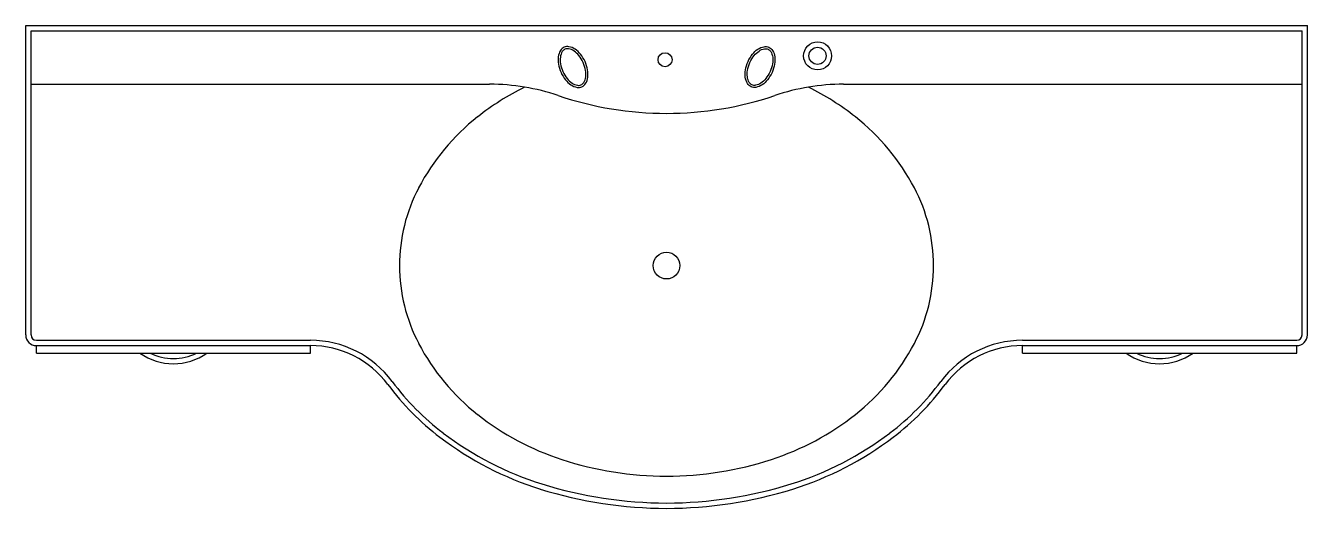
# Model space of a CAD drawing. Extents: x 3.88 to 5.08, y 5.52 to 5.97.
import ezdxf

# ---------------------------------------------------------------- set-up
doc = ezdxf.new("R2010")
doc.units = 0
doc.header["$MEASUREMENT"] = 0
doc.layers.add('MOBILIAS', color=7, linetype='CONTINUOUS')

msp = doc.modelspace()

# ---------------------------------------------------------------- linework, layer by layer
at = {"layer": 'MOBILIAS'}
for p, q in [((3.8763, 5.6783), (3.8763, 5.9683)), ((3.8763, 5.9683), (5.0763, 5.9683)), ((5.0763, 5.6783), (5.0763, 5.9683)), ((3.8813, 5.9633), (5.0713, 5.9633)), ((3.8813, 5.6783), (3.8813, 5.9633)), ((5.0713, 5.6783), (5.0713, 5.9633)), ((3.8813, 5.9133), (4.3107, 5.9133)), ((4.6419, 5.9133), (5.0713, 5.9133)), ((3.8863, 5.6733), (4.143, 5.6733)), ((3.8863, 5.6613), (3.8863, 5.6683)), ((3.8863, 5.6683), (4.143, 5.6683)), ((4.143, 5.6613), (4.143, 5.6683)), ((4.8095, 5.6733), (5.0663, 5.6733)), ((4.8095, 5.6613), (4.8095, 5.6683)), ((4.8095, 5.6683), (5.0663, 5.6683)), ((5.0663, 5.6613), (5.0663, 5.6683)), ((3.8863, 5.6613), (3.9833, 5.6613)), ((3.9833, 5.6613), (3.993, 5.6613)), ((3.993, 5.6613), (4.0363, 5.6613)), ((4.0363, 5.6613), (4.046, 5.6613)), ((4.046, 5.6613), (4.143, 5.6613)), ((4.8095, 5.6613), (4.9065, 5.6613)), ((4.9065, 5.6613), (4.9163, 5.6613)), ((4.9163, 5.6613), (4.9595, 5.6613)), ((4.9595, 5.6613), (4.9693, 5.6613)), ((4.9693, 5.6613), (5.0663, 5.6613))]:
    msp.add_line(p, q, dxfattribs=at)
for points in [[(4.4, 5.9345, 0.061702), (4.3957, 5.9415, 0.074986), (4.3908, 5.9461, 0.107018), (4.3849, 5.9485, 0.150743), (4.3804, 5.9479, 0.150743), (4.377, 5.9449, 0.107018), (4.3749, 5.9389, 0.074986), (4.3751, 5.9322, 0.061702), (4.3775, 5.9244, 0.061702), (4.3817, 5.9174, 0.074986), (4.3867, 5.9128, 0.107018), (4.3925, 5.9104, 0.150743), (4.3971, 5.9109, 0.150743), (4.4005, 5.9139, 0.107018), (4.4026, 5.9199, 0.074986), (4.4024, 5.9267, 0.061702)], [(4.3981, 5.9337, 0.061702), (4.3942, 5.9402, 0.074986), (4.3897, 5.9444, 0.107018), (4.3846, 5.9465, 0.150743), (4.3812, 5.9461, 0.150743), (4.3787, 5.9439, 0.107018), (4.3769, 5.9387, 0.074986), (4.377, 5.9325, 0.061702), (4.3793, 5.9252, 0.061702), (4.3833, 5.9186, 0.074986), (4.3878, 5.9144, 0.107018), (4.3929, 5.9123, 0.150743), (4.3962, 5.9127, 0.150743), (4.3988, 5.915, 0.107018), (4.4006, 5.9202, 0.074986), (4.4004, 5.9263, 0.061702)], [(4.5526, 5.9345, -0.061702), (4.5568, 5.9415, -0.074986), (4.5617, 5.9461, -0.107018), (4.5676, 5.9485, -0.150743), (4.5721, 5.9479, -0.150743), (4.5756, 5.9449, -0.107018), (4.5776, 5.9389, -0.074986), (4.5775, 5.9322, -0.061702), (4.5751, 5.9244, -0.061702), (4.5708, 5.9174, -0.074986), (4.5659, 5.9128, -0.107018), (4.56, 5.9104, -0.150743), (4.5555, 5.9109, -0.150743), (4.5521, 5.9139, -0.107018), (4.55, 5.9199, -0.074986), (4.5502, 5.9267, -0.061702)], [(4.5544, 5.9337, -0.061702), (4.5584, 5.9402, -0.074986), (4.5629, 5.9444, -0.107018), (4.568, 5.9465, -0.150743), (4.5713, 5.9461, -0.150743), (4.5738, 5.9439, -0.107018), (4.5757, 5.9387, -0.074986), (4.5755, 5.9325, -0.061702), (4.5732, 5.9252, -0.061702), (4.5692, 5.9186, -0.074986), (4.5647, 5.9144, -0.107018), (4.5597, 5.9123, -0.150743), (4.5563, 5.9127, -0.150743), (4.5538, 5.915, -0.107018), (4.552, 5.9202, -0.074986), (4.5521, 5.9263, -0.061702)]]:
    msp.add_lwpolyline(points, format="xyb", close=True, dxfattribs=at)
for centre, radius in [((4.6177, 5.9399), 0.0131), ((4.4749, 5.9363), 0.00653), ((4.6177, 5.9399), 0.00805), ((4.4763, 5.7433), 0.0125)]:
    msp.add_circle(centre, radius, dxfattribs=at)
for centre, radius, start, end in [((4.4573, 5.6828), 0.2547, 116.5933, 128.2804), ((4.3107, 5.7133), 0.2, 71.2758, 90), ((4.6419, 5.7133), 0.2, 90, 108.7242), ((4.4953, 5.6828), 0.2547, 51.7196, 63.4067), ((4.4763, 6.2018), 0.3158, 251.2758, 270), ((4.4763, 6.2018), 0.3158, 270, 288.7242), ((4.4281, 5.7197), 0.2077, 128.2804, 152.3071), ((4.5244, 5.7197), 0.2077, 27.6929, 51.7196), ((4.3834, 5.7433), 0.1571, 152.3071, 180), ((4.5692, 5.7433), 0.1571, 360, 27.6929), ((4.3834, 5.7433), 0.1571, 180, 207.6929), ((4.5692, 5.7433), 0.1571, 332.3071, 360), ((3.8863, 5.6783), 0.01, 180, 270), ((3.8863, 5.6783), 0.005, 180, 270), ((5.0663, 5.6783), 0.005, 270, 0), ((5.0663, 5.6783), 0.01, 270, 0), ((4.143, 5.5783), 0.095, 36.445, 90), ((4.143, 5.5783), 0.09, 36.445, 90), ((4.4281, 5.7668), 0.2077, 207.6929, 231.7196), ((4.5244, 5.7668), 0.2077, 308.2804, 332.3071), ((4.8095, 5.5783), 0.095, 90, 143.555), ((4.8095, 5.5783), 0.09, 90, 143.555), ((4.0146, 5.7055), 0.0542, 234.6502, 305.3498), ((4.0146, 5.7055), 0.0492, 243.956, 296.044), ((4.9379, 5.7055), 0.0542, 234.6502, 305.3498), ((4.9379, 5.7055), 0.0492, 243.956, 296.044), ((4.4112, 5.7763), 0.2433, 216.445, 232.8255), ((4.4112, 5.7763), 0.2383, 216.445, 232.8255), ((4.5414, 5.7763), 0.2383, 307.1745, 323.555), ((4.5414, 5.7763), 0.2433, 307.1745, 323.555), ((4.4573, 5.8037), 0.2547, 231.7196, 251.8976), ((4.4953, 5.8037), 0.2547, 288.1024, 308.2804), ((4.4506, 5.8282), 0.3085, 232.8255, 252.5617), ((4.4506, 5.8282), 0.3035, 232.8255, 252.5617), ((4.502, 5.8282), 0.3035, 287.4383, 307.1745), ((4.502, 5.8282), 0.3085, 287.4383, 307.1745), ((4.4763, 5.8618), 0.3158, 251.8976, 270), ((4.4763, 5.8618), 0.3158, 270, 288.1024), ((4.4763, 5.9101), 0.3943, 252.5617, 270), ((4.4763, 5.9101), 0.3893, 252.5617, 270), ((4.4763, 5.9101), 0.3893, 270, 287.4383), ((4.4763, 5.9101), 0.3943, 270, 287.4383)]:
    msp.add_arc(centre, radius, start, end, dxfattribs=at)

doc.saveas('drawing.dxf')
